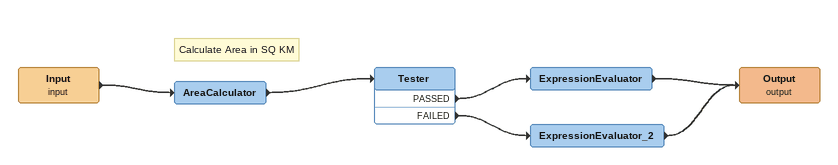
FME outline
Input (input)
    -> AreaCalculator
Note: Calculate Area in SQ KM
AreaCalculator
    -> Tester
Tester
    PASSED -> ExpressionEvaluator
    FAILED -> ExpressionEvaluator_2
ExpressionEvaluator
    -> Output (output)
ExpressionEvaluator_2
    -> Output (output)
Output (output)
